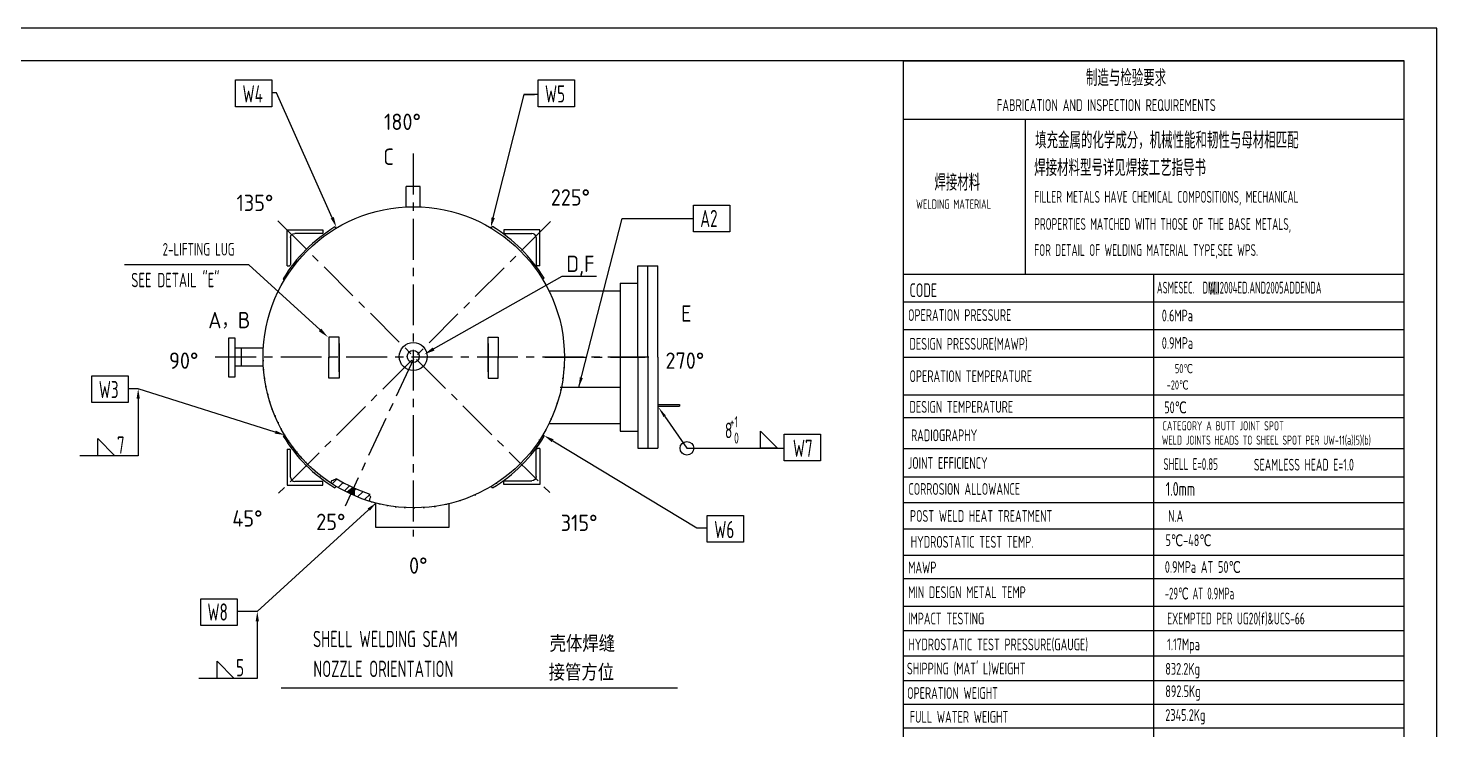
# Model space of a CAD drawing. Extents: x 2148 to 19378, y -121 to 5940.
# Drawn here: x 15074 to 19378, y 3674 to 5819 of the extents above; entities that cross this region are included whole.
import ezdxf
from ezdxf.enums import TextEntityAlignment as Align

# ---------------------------------------------------------------- set-up
doc = ezdxf.new("R2010")
doc.units = 0
doc.header["$LTSCALE"] = 100
doc.header["$MEASUREMENT"] = 0
doc.linetypes.add('G', pattern=[2, 1.25, -0.25, 0.25, -0.25])
for name, color, linetype in [('01', 7, 'CONTINUOUS'), ('02', 1, 'CONTINUOUS'), ('05', 4, 'G'), ('10', 1, 'CONTINUOUS'), ('11', 3, 'CONTINUOUS')]:
    doc.layers.add(name, color=color, linetype=linetype)
doc.styles.get("Standard").update_dxf_attribs({"font": 'isocp.shx', "width": 0.707, "bigfont": 'hztxt.shx'})
doc.dimstyles.new('INTE', dxfattribs={"dimscale": 10, "dimtxt": 3.5, "dimasz": 3, "dimexe": 3, "dimexo": 0, "dimgap": 1, "dimtad": 1, "dimdec": 3, "dimtxsty": 'STANDARD', "dimcen": 0, "dimclrd": 1, "dimclre": 1, "dimclrt": 3, "dimaunit": 1, "dimazin": 3, "dimtfac": 1, "dimtdec": 4, "dimtofl": 0, "dimtmove": 0, "dimatfit": 3, "dimtzin": 0})

# ---------------------------------------------------------------- blocks, each defined once
blk = doc.blocks.new('*U27', base_point=(338.4, 284.7))
at = {"layer": '01'}
for p, q in [((338.4, 384.7), (338.4, 284.7)), ((338.4, 384.7), (345.1, 384.7)), ((348.4, 306.7), (348.4, 381.4)), ((338.4, 284.7), (438.4, 284.7)), ((436.9, 294.7), (360.4, 294.7)), ((438.4, 284.7), (438.4, 293.2))]:
    blk.add_line(p, q, dxfattribs=at)
for centre, radius, start, end in [((345.1, 381.4), 3.3, 0.2621, 90), ((360.4, 306.7), 12, 180, 269.8782), ((436.9, 293.2), 1.52, 0, 90)]:
    blk.add_arc(centre, radius, start, end, dxfattribs=at)

msp = doc.modelspace()

# ---------------------------------------------------------------- hatches: boundary and pattern name
at = {"layer": '10'}
h = msp.add_hatch(dxfattribs=at)
h.set_pattern_fill('_U', color=256, scale=20.79096, angle=45, style=0, pattern_type=0)
h.set_pattern_definition([(45, (12754.888, 207.772), (-14.70143, 14.70143), [])])
h.paths.add_polyline_path([(16070.5883, 4390.4812), (16070.1346, 4413.5242, 0.029238453), (16118.0233, 4394.9824), (16117.3815, 4390.4524), (16121.1953, 4386.1569), (16118.2398, 4381.0024), (16118.6139, 4376.8832), (16116.4633, 4373.5712, 0.505080389), (16712.7399, 4813.2663, 1), (15792.2316, 4813.2663, 0.299638085)])
h.paths.add_polyline_path([(16067.1249, 4414.9105), (16048.6747, 4400.5982, 0.555930815), (16712.7399, 4813.2663, 1), (15792.2316, 4813.2663, 0.251825497), (15998.7128, 4429.2959), (16001.5209, 4435.6314), (16006.6143, 4436.094), (16009.2828, 4439.0237), (16013.4061, 4439.3982), (16015.802, 4443.0867, 0.033343914)], flags=16)
h = msp.add_hatch(dxfattribs=at)
h.set_pattern_fill('_U', color=256, scale=1.039548, angle=50.1893364, style=0, pattern_type=0)
h.set_pattern_definition([(50.189336, (13185.7755, -89.595), (-0.79854376, 0.6655734), [])])
h.paths.add_polyline_path([(16068.6364, 4414.2108, -0.000947484), (16067.1249, 4414.9105), (16048.7556, 4400.661, 0.006694881), (16059.8793, 4395.3539)])
h.paths.add_polyline_path([(16070.1346, 4413.5242, -0.000937525), (16068.6364, 4414.2108), (16059.8793, 4395.3539, 0.006366811), (16070.5862, 4390.585)])

# ---------------------------------------------------------------- linework, layer by layer
at = {"layer": '01', "color": 1}
for p, q in [((16588.8711, 5617.0468), (16631.9566, 5617.0468)), ((15715.9699, 5096.3252), (15368.4396, 5096.3252)), ((15748.9028, 5096.3252), (15715.9699, 5096.3252)), ((15966.0578, 4896.9343), (15748.9028, 5096.3252)), ((16313.1814, 4838.5501), (16705.6709, 5060.8152)), ((16705.6709, 5060.8152), (16738.6038, 5060.8152)), ((16738.6038, 5060.8152), (16760.4471, 5060.8152))]:
    msp.add_line(p, q, dxfattribs=at)
at = {"layer": '01'}
for p, q in [((16228.84, 5271.8998), (16228.84, 5334.8841)), ((16271.9864, 5334.8841), (16228.84, 5334.8841)), ((16271.9864, 5271.8998), (16271.9864, 5334.8841)), ((16011.5659, 5211.5163), (16011.5659, 5211.5163)), ((16011.5659, 5211.5163), (16015.0436, 5207.5442)), ((16492.6577, 5212.9858), (16489.1801, 5209.0136)), ((16492.6577, 5212.9858), (16492.6577, 5212.9858)), ((15853.7439, 5053.3713), (15857.9198, 5050.2295)), ((16650.4797, 5054.8407), (16646.3039, 5051.6989)), ((15686.966, 4752.6107), (15686.966, 4872.3609)), ((15686.966, 4872.3609), (15705.4628, 4872.3609)), ((15705.4628, 4872.3609), (15705.4628, 4752.6107)), ((16024.1511, 4874.8484), (15993.3491, 4874.8484)), ((15993.3491, 4874.8484), (15993.3491, 4811.016)), ((16024.1511, 4768.9395), (16024.1511, 4874.8484)), ((16479.6937, 4768.9395), (16479.6937, 4874.8484)), ((16479.6937, 4874.8484), (16510.4957, 4874.8484)), ((16510.4957, 4874.8484), (16510.4957, 4811.016)), ((15793.2838, 4840.7071), (15705.4628, 4840.7071)), ((15725.7276, 4786.258), (15725.7276, 4840.9835)), ((16024.1511, 4855.3427), (16024.1511, 4749.4338)), ((16479.6937, 4855.3427), (16479.6937, 4749.4338)), ((15793.2838, 4786.258), (15705.4628, 4786.258)), ((15993.3491, 4749.4338), (15993.3491, 4813.2663)), ((16510.4957, 4749.4338), (16510.4957, 4813.2663)), ((15705.4628, 4752.6107), (15686.966, 4752.6107)), ((16024.1511, 4749.4338), (15993.3491, 4749.4338)), ((16479.6937, 4749.4338), (16510.4957, 4749.4338)), ((16700.1288, 4721.9508), (16882.7965, 4721.9508)), ((16999.6623, 4669.34), (17064.8197, 4669.34)), ((16999.6623, 4663.8511), (17064.8197, 4663.8511)), ((17064.8197, 4669.34), (17064.8197, 4663.8511)), ((15853.7439, 4572.4396), (15857.9198, 4575.5814)), ((16651.2319, 4571.8915), (16647.0561, 4575.0334)), ((16011.5659, 4414.2946), (16015.0436, 4418.2667)), ((16011.5659, 4414.2946), (16011.5659, 4414.2946)), ((16067.1249, 4414.9105), (16048.7556, 4400.661)), ((16070.1356, 4413.4722), (16070.5932, 4390.2285)), ((16493.4099, 4413.7465), (16489.9323, 4417.7186)), ((16493.4099, 4413.7465), (16493.4099, 4413.7465)), ((16137.0684, 4292.7645), (16137.0684, 4367.7186)), ((16359.9666, 4365.7378), (16359.9666, 4292.7645)), ((16359.9666, 4292.7645), (16137.0684, 4292.7645))]:
    msp.add_line(p, q, dxfattribs=at)
for centre, radius in [((16252.4857, 4813.2663), 460.2541), ((16250.8127, 4815.4976), 42.6945), ((16250.8127, 4815.4976), 18.406)]:
    msp.add_circle(centre, radius, dxfattribs=at)
for centre, radius, start, end in [((16252.4857, 4813.2663), 465.4519, 121.1716711, 148.9454662), ((16251.738, 4814.7357), 465.4519, 31.0545338, 58.8283289), ((16252.4857, 4812.5446), 465.4519, 211.0545338, 238.8283289), ((16252.4902, 4811.9966), 465.4519, 301.1716711, 328.9454662), ((16252.4832, 4813.3703), 439.4632, 237.4137361, 252.1838317)]:
    msp.add_arc(centre, radius, start, end, dxfattribs=at)
at = {"layer": '01', "color": 1}
for points in [[(15969.7701, 4900.9773), (15962.3455, 4892.8913), (15990.316, 4874.6606)], [(16315.8861, 4833.774), (16310.4767, 4843.3263), (16284.5245, 4822.3219)]]:
    msp.add_solid(points, dxfattribs=at)
at = {"layer": '02'}
for p, q in [((15833.5654, 5621.2229), (15820.8162, 5621.2229)), ((16760.4471, 5060.8152), (16810.8823, 5060.8152)), ((17019.3099, 4632.5308), (17086.9281, 4534.9563)), ((17086.9281, 4534.9563), (17384.6296, 4534.9563))]:
    msp.add_line(p, q, dxfattribs=at)
at = {"layer": '02', "color": 1}
for p, q in [((16003.4448, 5239.7605), (15833.5654, 5621.2229)), ((16495.2221, 5240.0568), (16589.7923, 5616.4156)), ((16589.7923, 5616.4156), (16620.9787, 5616.4156)), ((16676.9383, 4558.104), (17117.5606, 4291.467)), ((17117.5606, 4291.467), (17148.747, 4291.467))]:
    msp.add_line(p, q, dxfattribs=at)
at = {"layer": '02'}
for points in [[(10968.2688, -120.6678), (19378.2688, -120.6678), (19378.2688, 5819.3322), (10968.2688, 5819.3322)], [(11218.2688, -20.6678), (19278.2688, -20.6678), (19278.2688, 5719.3322), (11218.2688, 5719.3322)], [(17311.5459, 4586.9337), (17363.5233, 4534.9563), (17311.5459, 4534.9563)]]:
    msp.add_lwpolyline(points, close=True, dxfattribs=at)
msp.add_lwpolyline([(16998.5858, 4662.436, 0, 8.3164, 0), (17019.3099, 4632.5308, 8.3164, 8.3164, 0)], format="xyseb", dxfattribs=at)
msp.add_circle((17086.9281, 4534.9563), 20.791, dxfattribs=at)
at = {"layer": '02', "color": 1}
for points in [[(16008.193, 5241.875), (15998.6966, 5237.6459), (16016.1321, 5211.2714)], [(16500.2631, 5238.7901), (16490.1811, 5241.3235), (16487.6219, 5209.8107)], [(16674.2473, 4553.657), (16679.6293, 4562.5509), (16650.2568, 4574.2499)]]:
    msp.add_solid(points, dxfattribs=at)
at = {"layer": '05'}
for p, q in [((16250.8717, 5436.1916), (16250.8717, 4265.663)), ((16670.3864, 5228.4306), (15831.7477, 4389.7919)), ((15836.9874, 5230.7104), (16682.0316, 4385.6661)), ((16970.8257, 4813.7825), (15635.7481, 4813.7826)), ((16251.3763, 4807.7123), (16042.3916, 4357.697)), ((16653.2538, 4813.2846), (16959.5928, 4813.2846))]:
    msp.add_line(p, q, dxfattribs=at)
at = {"layer": '10'}
for p, q in [((17748.9218, 3388.947), (17748.9218, 5719.3322)), ((17748.9218, 5719.3322), (19278.2688, 5719.3322)), ((15708.0893, 5579.2491), (15708.0893, 5660.9705)), ((15708.0893, 5660.9705), (15819.1031, 5660.9705)), ((15819.1031, 5660.9705), (15819.1031, 5579.2491)), ((16632.1585, 5579.2491), (16632.1585, 5660.9705)), ((16632.1585, 5660.9705), (16743.1723, 5660.9705)), ((16743.1723, 5660.9705), (16743.1723, 5579.2491)), ((15819.1031, 5579.2491), (15708.0893, 5579.2491)), ((16743.1723, 5579.2491), (16632.1585, 5579.2491)), ((19278.2688, 5540.3702), (17748.9218, 5540.3702)), ((18120.4075, 5540.3702), (18120.4075, 5066.3139)), ((17106.7523, 5278.7134), (17217.7661, 5278.7134)), ((17106.7523, 5196.992), (17106.7523, 5278.7134)), ((17217.7661, 5278.7134), (17217.7661, 5196.992)), ((17217.7661, 5196.992), (17106.7523, 5196.992)), ((19278.2688, 5066.3139), (17748.9218, 5066.3139)), ((18513.6018, 3388.947), (18513.6018, 5066.3139)), ((19278.2688, 4981.7384), (17748.9218, 4981.7384)), ((19278.2688, 4897.1629), (17748.9218, 4897.1629)), ((19278.2688, 4812.5874), (17748.9218, 4812.5874)), ((15268.8166, 4674.5771), (15268.8166, 4756.2985)), ((15268.8166, 4756.2985), (15379.8304, 4756.2985)), ((15379.8304, 4756.2985), (15379.8304, 4674.5771)), ((19278.2688, 4697.3752), (17748.9218, 4697.3752)), ((15379.8304, 4674.5771), (15268.8166, 4674.5771)), ((19278.2688, 4628.0036), (17748.9218, 4628.0036)), ((15287.5325, 4565.3013), (15339.4571, 4512.2832)), ((15287.5325, 4512.2832), (15287.5325, 4565.3013)), ((17384.3548, 4578.11), (17495.3686, 4578.11)), ((17384.3548, 4496.3886), (17384.3548, 4578.11)), ((17495.3686, 4578.11), (17495.3686, 4496.3886)), ((19278.2688, 4533.0579), (17748.9218, 4533.0579)), ((17495.3686, 4496.3886), (17384.3548, 4496.3886)), ((16001.5209, 4435.6314), (15998.7479, 4429.3751)), ((16006.6143, 4436.094), (16001.5209, 4435.6314)), ((16009.2828, 4439.0237), (16006.6143, 4436.094)), ((16013.4061, 4439.3982), (16009.2828, 4439.0237)), ((16015.802, 4443.0867), (16013.4061, 4439.3982)), ((19278.2688, 4446.2645), (17748.9218, 4446.2645)), ((16117.3815, 4390.4524), (16118.0233, 4394.9824)), ((16121.1953, 4386.1569), (16117.3815, 4390.4524)), ((16116.5191, 4373.6571), (16118.6139, 4376.8832)), ((16118.2398, 4381.0024), (16121.1953, 4386.1569)), ((16118.6139, 4376.8832), (16118.2398, 4381.0024)), ((19278.2688, 4368.5744), (17748.9218, 4368.5744)), ((17149.126, 4329.2506), (17260.1398, 4329.2506)), ((17149.126, 4247.5291), (17149.126, 4329.2506)), ((17260.1398, 4329.2506), (17260.1398, 4247.5291)), ((19278.2688, 4287.8498), (17748.9218, 4287.8498)), ((17260.1398, 4247.5291), (17149.126, 4247.5291)), ((19278.2688, 4207.1253), (17748.9218, 4207.1253)), ((19278.2688, 4135.504), (17748.9218, 4135.504)), ((15602.1729, 3992.8772), (15602.1729, 4074.5986)), ((15602.1729, 4074.5986), (15713.1867, 4074.5986)), ((15713.1867, 4074.5986), (15713.1867, 3992.8772)), ((19278.2688, 4051.745), (17748.9218, 4051.745)), ((15713.1867, 3992.8772), (15602.1729, 3992.8772)), ((19278.2688, 3977.0893), (17748.9218, 3977.0893)), ((15651.4285, 3884.7059), (15703.3532, 3831.6878)), ((15651.4285, 3831.6878), (15651.4285, 3884.7059)), ((19278.2688, 3899.3992), (17748.9218, 3899.3992)), ((15847.1902, 3802.7707), (17058.3982, 3802.7707)), ((19278.2688, 3824.193), (17748.9218, 3824.193)), ((19278.2688, 3751.652), (17748.9218, 3751.652)), ((19278.2688, 3679.111), (17748.9218, 3679.111))]:
    msp.add_line(p, q, dxfattribs=at)
at = {"layer": '10', "color": 0}
for p, q in [((16937.0451, 4813.7825), (16937.0451, 5092.4824)), ((16937.0451, 5092.4824), (16967.8154, 5092.4824)), ((16967.8154, 4813.7825), (16967.8154, 5092.4824)), ((16967.8154, 4813.7825), (16967.8154, 5092.4824)), ((16967.8154, 5092.4824), (16998.5858, 5092.4824)), ((16998.5858, 4813.7825), (16998.5858, 5092.4824)), ((16883.5373, 5039.8337), (16883.5373, 4610.7825)), ((16883.5373, 5039.8337), (16937.0451, 5039.8337)), ((16665.2992, 5016.7825), (16883.5373, 5016.7825)), ((16937.0451, 4813.7825), (16937.0451, 4535.0826)), ((16967.8154, 4813.7825), (16967.8154, 4535.0826)), ((16967.8154, 4813.7825), (16967.8154, 4535.0826)), ((16998.5858, 4813.7825), (16998.5858, 4535.0826)), ((16665.8067, 4610.7825), (16883.5373, 4610.7825)), ((16883.5373, 4610.7825), (16883.5373, 4587.7313)), ((16883.5373, 4587.7313), (16937.0451, 4587.7313)), ((16937.0451, 4535.0826), (16967.8154, 4535.0826)), ((16967.8154, 4535.0826), (16998.5858, 4535.0826))]:
    msp.add_line(p, q, dxfattribs=at)
at = {"layer": '10'}
for points in [[(15829.3136, 4584.6195), (15410.5017, 4716.9423), (15379.8304, 4716.9423)], [(15410.5017, 4686.9423), (15410.5017, 4512.2832), (15231.8132, 4512.2832)], [(15774.3977, 4006.3468), (15774.3977, 3831.6878), (15595.7093, 3831.6878)]]:
    msp.add_lwpolyline(points, dxfattribs=at)
for points in [[(15405.5017, 4686.9423), (15410.5017, 4716.9423), (15415.5017, 4686.9423)], [(15830.8199, 4589.3871), (15857.9198, 4575.5814), (15827.8072, 4579.8518)], [(15769.3977, 4006.3468), (15774.3977, 4036.3468), (15779.3977, 4006.3468)]]:
    msp.add_solid(points, dxfattribs=at)

# ---------------------------------------------------------------- block references
at = {"layer": '01', "color": 0, "linetype": 'BYBLOCK', "yscale": 1.097762712286623, "zscale": 1.097762712288, "rotation": 180}
for p, xscale in [((15865.2239, 5203.0396), -1.097762712286623), ((16637.5289, 5203.0396), 1.097762712286623)]:
    msp.add_blockref('*U27', p, dxfattribs=dict(at, xscale=xscale))
at = {"layer": '01', "color": 0, "linetype": 'BYBLOCK', "yscale": 1.097762712286623, "zscale": 1.097762712288}
for p, xscale in [((15865.2239, 4422.7713), 1.097762712286623), ((16637.5289, 4424.4105), -1.097762712286623)]:
    msp.add_blockref('*U27', p, dxfattribs=dict(at, xscale=xscale))

# ---------------------------------------------------------------- texts
at = {"layer": '02', "color": 3}
for s, p in [('  180°', (16104.2948, 5508.0005)), ('C', (16159.356, 5401.2961)), ('135°', (15710.9371, 5260.1802)), ('225°', (16671.0946, 5276.965)), ('D,F', (16718.6961, 5073.824)), ('A，B', (15624.5837, 4901.9045)), ('E', (17068.9884, 4921.961)), ('90°', (15504.8592, 4777.9023)), ('270°', (17021.4506, 4777.9023)), ('45°', (15698.1424, 4295.6244)), ('25°', (15954.4369, 4285.0555)), ('315°', (16701.3757, 4282.1224)), ('0°', (16238.123, 4151.4031)), ('壳体焊缝', (16667.52, 3912.327)), ('接管方位', (16664.5368, 3824.487))]:
    msp.add_text(s, height=50, dxfattribs=at).set_placement(p)
at = {"layer": '02', "width": 0.707}
msp.add_text('SEE DETAIL "E"', height=43.910508, dxfattribs=at).set_placement((15389.1738, 5027.4049))
at = {"layer": '02', "width": 0.7}
msp.add_text('8   ', height=47.81921, dxfattribs=at).set_placement((17243.2067, 4589.7549), align=Align.MIDDLE)
at = {"layer": '02', "color": 3, "width": 0.707}
for s, p in [('SHELL WELDING SEAM', (15944.628, 3926.9647)), ('NOZZLE ORIENTATION ', (15945.5644, 3835.687))]:
    msp.add_text(s, height=50, dxfattribs=at).set_placement(p)
at = {"layer": '02'}
for s, insert, char_height, attachment_point in [('2-LIFTING LUG', (15704.9923, 5143.3285), 38.421695, 6), ('+1', (17217.8735, 4599.12), 33.61898, 7), ('0', (17231.1269, 4549.469), 33.619, 7)]:
    msp.add_mtext(s, dxfattribs=dict(at, insert=insert, char_height=char_height, attachment_point=attachment_point))
at = {"layer": '10', "color": 3, "width": 0.707}
for s, p in [('A2', (17127.8227, 5211.3483)), ('W3', (15289.9707, 4688.2722)), ('7', (15345.6899, 4518.6142)), ('W7', (17410.7695, 4508.7646)), ('W6', (17170.4523, 4260.2417)), ('W8', (15621.9184, 4008.2829)), ('5', (15709.5859, 3838.0188))]:
    msp.add_text(s, height=52.5, dxfattribs=at).set_placement(p)
at = {"layer": '10', "color": 3, "char_height": 52.5, "attachment_point": 1}
for s, insert in [('W4', (15729.2485, 5644.6404)), ('W5', (16653.3177, 5644.6404))]:
    msp.add_mtext(s, dxfattribs=dict(at, insert=insert))
at = {"layer": '11'}
for s, height, width, p in [('制造与检验要求', 50, 0.7, (18306.196, 5642.1915)), ('FABRICATION AND INSPECTION REQUIREMENTS', 36.4, 0.707, (18034.0131, 5565.8523)), ('填充金属的化学成分，机械性能和韧性与母材相匹配', 50, 0.7, (18150.8945, 5451.4067)), ('焊接材料型号详见焊接工艺指导书', 50, 0.7, (18148.035, 5367.2653)), ('焊接材料', 50, 0.7, (17843.085, 5322.6489)), ('WELDING MATERIAL', 28.6, 0.707, (17787.2212, 5267.1084)), ('FILLER METALS HAVE CHEMICAL COMPOSITIONS, MECHANICAL', 36, 0.65, (18148.4435, 5285.5594)), ('PROPERTIES MATCHED WITH THOSE OF THE BASE METALS,', 36, 0.65, (18148.4435, 5202.624)), ('FOR DETAIL OF WELDING MATERIAL TYPE,SEE WPS.', 36, 0.65, (18148.4435, 5122.9493)), ('CODE', 42, 0.707, (17767.2692, 4997.2245)), ('ASMESEC.  DIV.I2004ED.AND2005ADDENDA', 36, 0.6, (18523.0829, 5008.1019)), ('Ⅷ', 44.944, 0.707, (18681.4558, 5000.2146)), ('OPERATION PRESSURE', 36, 0.7, (17762.6512, 4924.1796)), ('0.6MPa', 36, 0.7, (18537.9562, 4922.805)), ('DESIGN PRESSURE(MAWP)', 36, 0.7, (17767.2692, 4836.3094)), ('0.9MPa', 36, 0.7, (18537.9562, 4838.8002)), ('50℃', 28, 0.707, (18577.9758, 4764.546)), ('OPERATION TEMPERATURE', 36, 0.7, (17767.2692, 4737.4361)), ('-20℃', 28, 0.707, (18552.9529, 4714.6409)), ('DESIGN TEMPERATURE', 36, 0.7, (17767.2692, 4643.5697)), ('50℃', 36, 0.7, (18545.3626, 4642.0387)), ('CATEGORY A BUTT JOINT SPOT', 28, 0.65, (18540.3749, 4589.7149)), ('RADIOGRAPHY', 36, 0.7, (17771.8872, 4556.6981)), ('WELD JOINTS HEADS TO SHEEL SPOT PER UW-11(a)(5)(b)', 28, 0.58, (18538.14, 4545.9566)), ('JOINT EFFICIENCY', 36, 0.7, (17761.9064, 4472.0481)), ('SHELL E=0.85', 36, 0.62, (18542.9428, 4468.7684)), ('SEAMLESS HEAD E=1.0', 36, 0.68, (18819.3645, 4466.9016)), ('CORROSION ALLOWANCE', 36, 0.7, (17763.843, 4392.6697)), ('1.0mm', 42, 0.707, (18550.0541, 4389.8028)), ('POST WELD HEAT TREATMENT', 36, 0.7, (17768.461, 4310.1009)), ('N.A', 36, 0.7, (18557.1655, 4310.1009)), ('HYDROSTATIC TEST TEMP.', 36, 0.7, (17770.7738, 4230.9424)), ('5℃-48℃', 36, 0.7, (18549.3169, 4235.9242)), ('MAWP', 36, 0.7, (17763.0982, 4152.6442)), ('0.9MPa AT 50℃ ', 36, 0.7, (18547.1922, 4154.0962)), ('MIN DESIGN METAL TEMP ', 36, 0.7, (17763.0982, 4076.8889)), (' -29℃ AT 0.9MPa', 36, 0.6, (18534.5315, 4073.05)), ('IMPACT TESTING', 36, 0.7, (17762.8992, 3996.5206)), ('EXEMPTED PER UG20(f)&UCS-66', 36, 0.65, (18554.3035, 3996.5206)), ('HYDROSTATIC TEST PRESSURE(GAUGE)', 36, 0.7, (17763.6699, 3917.3622)), ('1.17Mpa', 36, 0.7, (18554.3035, 3917.6162)), ("SHIPPING (MAT' L)WEIGHT", 36, 0.7, (17759.1909, 3843.5542)), ('832.2Kg', 36, 0.7, (18548.62, 3842.7203)), ('OPERATION WEIGHT', 36, 0.7, (17760.1366, 3768.6874)), ('892.5Kg', 36, 0.7, (18548.62, 3774.266)), ('FULL WATER WEIGHT', 36, 0.7, (17767.8274, 3695.7915)), ('2345.2Kg', 36, 0.7, (18548.62, 3701.6802))]:
    msp.add_text(s, height=height, dxfattribs=dict(at, width=width)).set_placement(p)

# ---------------------------------------------------------------- leaders
at = {"layer": '10'}
for points in [[(16756.8998, 4721.9508), (16889.4252, 5237.7436), (17107.0172, 5237.7436)], [(16137.0684, 4367.7186), (15774.3977, 4036.3468), (15715.801, 4036.3468)]]:
    msp.add_leader(points, dimstyle='INTE', override={"dimgap": 1, "dimtad": 0}, dxfattribs=at)

doc.saveas('drawing.dxf')
